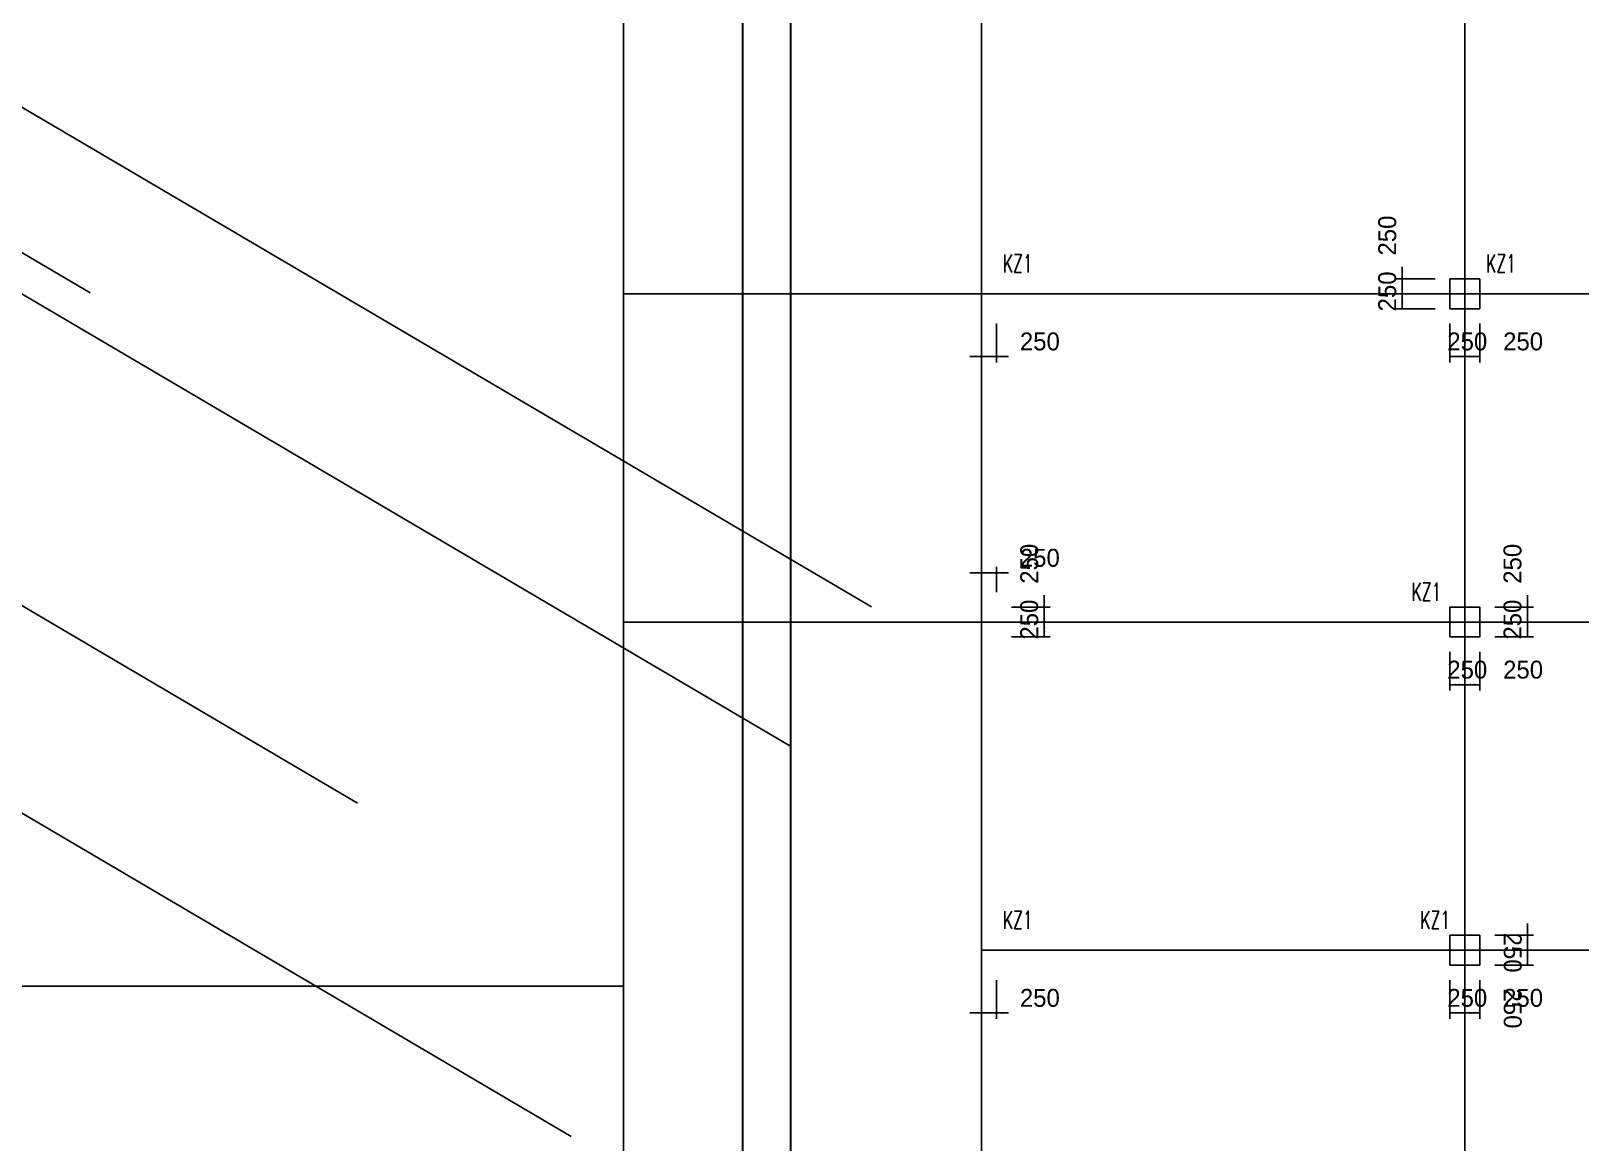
# Model space of a CAD drawing. Extents: x 387171 to 699106, y 11966 to 245688.
# Drawn here: x 522824 to 548804, y 158858 to 177492 of the extents above; entities that cross this region are included whole.
import ezdxf

# ---------------------------------------------------------------- set-up
doc = ezdxf.new("R2010")
doc.units = 0
doc.header["$LTSCALE"] = 100
doc.header["$MEASUREMENT"] = 0
for name, color, linetype in [('COLU', 7, 'Continuous'), ('DIM', 3, 'Continuous'), ('DOTE', 253, 'Continuous'), ('h后浇带', 51, 'Continuous'), ('NUM', 7, 'Continuous')]:
    doc.layers.add(name, color=color, linetype=linetype)
doc.styles.add('hztxt', font='hztxt')
doc.styles.get("Standard").update_dxf_attribs({"font": 'standard'})
doc.dimstyles.get("Standard").update_dxf_attribs({"dimtxt": 300, "dimasz": 100, "dimexe": 100, "dimexo": 250, "dimgap": 100, "dimtad": 0, "dimtoh": 1, "dimdec": 0, "dimdsep": 46, "dimcen": 0.09, "dimclrt": 7, "dimadec": 0, "dimazin": 0, "dimtfac": 1, "dimtdec": 4, "dimtofl": 0, "dimtmove": 0, "dimatfit": 3, "dimfxl": 1, "dimtolj": 1, "dimtzin": 0, "dimarcsym": 0})

# ---------------------------------------------------------------- blocks, each defined once
blk = doc.blocks.new('*D941')
at = {"layer": 'DIM', "color": 0, "linetype": 'ByBlock', "lineweight": -2}
for p, q in [((538758, 172588), (538758, 171938)), ((539008, 172588), (539008, 171938)), ((538558, 172038), (539208, 172038))]:
    blk.add_line(p, q, dxfattribs=at)
for points in [[(538758, 172038), (538658, 172021), (538658, 172055)], [(539008, 172038), (539108, 172055), (539108, 172021)]]:
    blk.add_solid(points, dxfattribs=at)
at = {"layer": 'DIM', "color": 7, "linetype": 'Continuous', "lineweight": -2, "insert": (539734, 172288), "char_height": 300, "width": 566.67, "attachment_point": 5, "style": 'hztxt'}
blk.add_mtext('250', dxfattribs=at)
blk = doc.blocks.new('*D491')
at = {"layer": 'DIM', "color": 0, "linetype": 'ByBlock', "lineweight": -2}
for p, q in [((546358, 173338), (545708, 173338)), ((545808, 173538), (545808, 172888)), ((546358, 173088), (545708, 173088))]:
    blk.add_line(p, q, dxfattribs=at)
for points in [[(545808, 173338), (545791, 173438), (545825, 173438)], [(545808, 173088), (545825, 172988), (545791, 172988)]]:
    blk.add_solid(points, dxfattribs=at)
at = {"layer": 'DIM', "color": 7, "linetype": 'Continuous', "lineweight": -2, "insert": (545558, 174064), "char_height": 300, "width": 566.67, "attachment_point": 5, "rotation": 90, "style": 'hztxt'}
blk.add_mtext('250', dxfattribs=at)
blk = doc.blocks.new('*D82')
at = {"layer": 'DIM', "color": 0, "linetype": 'ByBlock', "lineweight": -2}
for p, q in [((546358, 173088), (545708, 173088)), ((545808, 173088), (545808, 172838)), ((546358, 172838), (545708, 172838))]:
    blk.add_line(p, q, dxfattribs=at)
for points in [[(545808, 173088), (545825, 172988), (545791, 172988)], [(545808, 172838), (545791, 172938), (545825, 172938)]]:
    blk.add_solid(points, dxfattribs=at)
at = {"layer": 'DIM', "color": 7, "linetype": 'Continuous', "lineweight": -2, "insert": (545558, 173128), "char_height": 300, "width": 566.67, "attachment_point": 5, "rotation": 90, "style": 'hztxt'}
blk.add_mtext('250', dxfattribs=at)
blk = doc.blocks.new('*D3002')
at = {"layer": 'DIM', "color": 0, "linetype": 'ByBlock', "lineweight": -2}
for p, q in [((546608, 172588), (546608, 171938)), ((546858, 172588), (546858, 171938)), ((546608, 172038), (546858, 172038))]:
    blk.add_line(p, q, dxfattribs=at)
for points in [[(546608, 172038), (546708, 172055), (546708, 172021)], [(546858, 172038), (546758, 172021), (546758, 172055)]]:
    blk.add_solid(points, dxfattribs=at)
at = {"layer": 'DIM', "color": 7, "linetype": 'Continuous', "lineweight": -2, "insert": (546898, 172288), "char_height": 300, "width": 566.67, "attachment_point": 5, "style": 'hztxt'}
blk.add_mtext('250', dxfattribs=at)
blk = doc.blocks.new('*D2610')
at = {"layer": 'DIM', "color": 0, "linetype": 'ByBlock', "lineweight": -2}
for p, q in [((546858, 172588), (546858, 171938)), ((547108, 172588), (547108, 171938)), ((546858, 172038), (547108, 172038))]:
    blk.add_line(p, q, dxfattribs=at)
for points in [[(546858, 172038), (546958, 172055), (546958, 172021)], [(547108, 172038), (547008, 172021), (547008, 172055)]]:
    blk.add_solid(points, dxfattribs=at)
at = {"layer": 'DIM', "color": 7, "linetype": 'Continuous', "lineweight": -2, "insert": (547834, 172288), "char_height": 300, "width": 566.67, "attachment_point": 5, "style": 'hztxt'}
blk.add_mtext('250', dxfattribs=at)
blk = doc.blocks.new('*D1726')
at = {"layer": 'DIM', "color": 0, "linetype": 'ByBlock', "lineweight": -2}
for p, q in [((539258, 167838), (539908, 167838)), ((539808, 168038), (539808, 167388)), ((539258, 167588), (539908, 167588))]:
    blk.add_line(p, q, dxfattribs=at)
for points in [[(539808, 167838), (539791, 167938), (539825, 167938)], [(539808, 167588), (539825, 167488), (539791, 167488)]]:
    blk.add_solid(points, dxfattribs=at)
at = {"layer": 'DIM', "color": 7, "linetype": 'Continuous', "lineweight": -2, "insert": (539558, 168564), "char_height": 300, "width": 566.67, "attachment_point": 5, "rotation": 90, "style": 'hztxt'}
blk.add_mtext('250', dxfattribs=at)
blk = doc.blocks.new('*D1696')
at = {"layer": 'DIM', "color": 0, "linetype": 'ByBlock', "lineweight": -2}
for p, q in [((539258, 167588), (539908, 167588)), ((539808, 167588), (539808, 167338)), ((539258, 167338), (539908, 167338))]:
    blk.add_line(p, q, dxfattribs=at)
for points in [[(539808, 167588), (539825, 167488), (539791, 167488)], [(539808, 167338), (539791, 167438), (539825, 167438)]]:
    blk.add_solid(points, dxfattribs=at)
at = {"layer": 'DIM', "color": 7, "linetype": 'Continuous', "lineweight": -2, "insert": (539558, 167628), "char_height": 300, "width": 566.67, "attachment_point": 5, "rotation": 90, "style": 'hztxt'}
blk.add_mtext('250', dxfattribs=at)
blk = doc.blocks.new('*D811')
at = {"layer": 'DIM', "color": 0, "linetype": 'ByBlock', "lineweight": -2}
for p, q in [((538558, 168412), (539208, 168412)), ((538758, 168088), (538758, 168512)), ((539008, 168088), (539008, 168512))]:
    blk.add_line(p, q, dxfattribs=at)
for points in [[(538758, 168412), (538658, 168395), (538658, 168429)], [(539008, 168412), (539108, 168429), (539108, 168395)]]:
    blk.add_solid(points, dxfattribs=at)
at = {"layer": 'DIM', "color": 7, "linetype": 'Continuous', "lineweight": -2, "insert": (539734, 168662), "char_height": 300, "width": 566.67, "attachment_point": 5, "style": 'hztxt'}
blk.add_mtext('250', dxfattribs=at)
blk = doc.blocks.new('*D717')
at = {"layer": 'DIM', "color": 0, "linetype": 'ByBlock', "lineweight": -2}
for p, q in [((546608, 167088), (546608, 166438)), ((546858, 167088), (546858, 166438)), ((546608, 166538), (546858, 166538))]:
    blk.add_line(p, q, dxfattribs=at)
for points in [[(546608, 166538), (546708, 166555), (546708, 166521)], [(546858, 166538), (546758, 166521), (546758, 166555)]]:
    blk.add_solid(points, dxfattribs=at)
at = {"layer": 'DIM', "color": 7, "linetype": 'Continuous', "lineweight": -2, "insert": (546898, 166788), "char_height": 300, "width": 566.67, "attachment_point": 5, "style": 'hztxt'}
blk.add_mtext('250', dxfattribs=at)
blk = doc.blocks.new('*D328')
at = {"layer": 'DIM', "color": 0, "linetype": 'ByBlock', "lineweight": -2}
for p, q in [((546858, 167088), (546858, 166438)), ((547108, 167088), (547108, 166438)), ((546858, 166538), (547108, 166538))]:
    blk.add_line(p, q, dxfattribs=at)
for points in [[(546858, 166538), (546958, 166555), (546958, 166521)], [(547108, 166538), (547008, 166521), (547008, 166555)]]:
    blk.add_solid(points, dxfattribs=at)
at = {"layer": 'DIM', "color": 7, "linetype": 'Continuous', "lineweight": -2, "insert": (547834, 166788), "char_height": 300, "width": 566.67, "attachment_point": 5, "style": 'hztxt'}
blk.add_mtext('250', dxfattribs=at)
blk = doc.blocks.new('*D2868')
at = {"layer": 'DIM', "color": 0, "linetype": 'ByBlock', "lineweight": -2}
for p, q in [((547358, 167588), (548008, 167588)), ((547908, 167338), (547908, 167588)), ((547358, 167338), (548008, 167338))]:
    blk.add_line(p, q, dxfattribs=at)
for points in [[(547908, 167588), (547925, 167488), (547891, 167488)], [(547908, 167338), (547891, 167438), (547925, 167438)]]:
    blk.add_solid(points, dxfattribs=at)
at = {"layer": 'DIM', "color": 7, "linetype": 'Continuous', "lineweight": -2, "insert": (547658, 167628), "char_height": 300, "width": 566.67, "attachment_point": 5, "rotation": 90, "style": 'hztxt'}
blk.add_mtext('250', dxfattribs=at)
blk = doc.blocks.new('*D2835')
at = {"layer": 'DIM', "color": 0, "linetype": 'ByBlock', "lineweight": -2}
for p, q in [((547358, 167838), (548008, 167838)), ((547908, 167388), (547908, 168038)), ((547358, 167588), (548008, 167588))]:
    blk.add_line(p, q, dxfattribs=at)
for points in [[(547908, 167838), (547891, 167938), (547925, 167938)], [(547908, 167588), (547925, 167488), (547891, 167488)]]:
    blk.add_solid(points, dxfattribs=at)
at = {"layer": 'DIM', "color": 7, "linetype": 'Continuous', "lineweight": -2, "insert": (547658, 168564), "char_height": 300, "width": 566.67, "attachment_point": 5, "rotation": 90, "style": 'hztxt'}
blk.add_mtext('250', dxfattribs=at)
blk = doc.blocks.new('*D201')
at = {"layer": 'DIM', "color": 0, "linetype": 'ByBlock', "lineweight": -2}
for p, q in [((538758, 161588), (538758, 160938)), ((539008, 161588), (539008, 160938)), ((538558, 161038), (539208, 161038))]:
    blk.add_line(p, q, dxfattribs=at)
for points in [[(538758, 161038), (538658, 161021), (538658, 161055)], [(539008, 161038), (539108, 161055), (539108, 161021)]]:
    blk.add_solid(points, dxfattribs=at)
at = {"layer": 'DIM', "color": 7, "linetype": 'Continuous', "lineweight": -2, "insert": (539734, 161288), "char_height": 300, "width": 566.67, "attachment_point": 5, "style": 'hztxt'}
blk.add_mtext('250', dxfattribs=at)
blk = doc.blocks.new('*D166')
at = {"layer": 'DIM', "color": 0, "linetype": 'ByBlock', "lineweight": -2}
for p, q in [((546608, 161588), (546608, 160938)), ((546858, 161588), (546858, 160938)), ((546608, 161038), (546858, 161038))]:
    blk.add_line(p, q, dxfattribs=at)
for points in [[(546608, 161038), (546708, 161055), (546708, 161021)], [(546858, 161038), (546758, 161021), (546758, 161055)]]:
    blk.add_solid(points, dxfattribs=at)
at = {"layer": 'DIM', "color": 7, "linetype": 'Continuous', "lineweight": -2, "insert": (546898, 161288), "char_height": 300, "width": 566.67, "attachment_point": 5, "style": 'hztxt'}
blk.add_mtext('250', dxfattribs=at)
blk = doc.blocks.new('*D2714')
at = {"layer": 'DIM', "color": 0, "linetype": 'ByBlock', "lineweight": -2}
for p, q in [((546858, 161588), (546858, 160938)), ((547108, 161588), (547108, 160938)), ((546858, 161038), (547108, 161038))]:
    blk.add_line(p, q, dxfattribs=at)
for points in [[(546858, 161038), (546958, 161055), (546958, 161021)], [(547108, 161038), (547008, 161021), (547008, 161055)]]:
    blk.add_solid(points, dxfattribs=at)
at = {"layer": 'DIM', "color": 7, "linetype": 'Continuous', "lineweight": -2, "insert": (547834, 161288), "char_height": 300, "width": 566.67, "attachment_point": 5, "style": 'hztxt'}
blk.add_mtext('250', dxfattribs=at)
blk = doc.blocks.new('*D2322')
at = {"layer": 'DIM', "color": 0, "linetype": 'ByBlock', "lineweight": -2}
for p, q in [((547358, 162088), (548008, 162088)), ((547908, 161838), (547908, 162088)), ((547358, 161838), (548008, 161838))]:
    blk.add_line(p, q, dxfattribs=at)
for points in [[(547908, 162088), (547925, 161988), (547891, 161988)], [(547908, 161838), (547891, 161938), (547925, 161938)]]:
    blk.add_solid(points, dxfattribs=at)
at = {"layer": 'DIM', "color": 7, "linetype": 'Continuous', "lineweight": -2, "insert": (547658, 161112), "char_height": 300, "width": 566.67, "attachment_point": 5, "rotation": 270, "style": 'hztxt'}
blk.add_mtext('250', dxfattribs=at)
blk = doc.blocks.new('*D2237')
at = {"layer": 'DIM', "color": 0, "linetype": 'ByBlock', "lineweight": -2}
for p, q in [((547908, 161888), (547908, 162538)), ((547358, 162338), (548008, 162338)), ((547358, 162088), (548008, 162088))]:
    blk.add_line(p, q, dxfattribs=at)
for points in [[(547908, 162338), (547891, 162438), (547925, 162438)], [(547908, 162088), (547925, 161988), (547891, 161988)]]:
    blk.add_solid(points, dxfattribs=at)
at = {"layer": 'DIM', "color": 7, "linetype": 'Continuous', "lineweight": -2, "insert": (547658, 162048), "char_height": 300, "width": 566.67, "attachment_point": 5, "rotation": 270, "style": 'hztxt'}
blk.add_mtext('250', dxfattribs=at)
blk = doc.blocks.new('后浇带现场')
at = {"color": 6, "lineweight": 30}
for points in [[(760007, 730049), (760007, 673430), (717757, 673430), (717757, 730049)], [(759207, 730049), (759207, 674230), (718557, 674230), (718557, 730049)]]:
    blk.add_lwpolyline(points, dxfattribs=at)
at = {"layer": 'h后浇带', "color": 1}
for p, q in [((717757, 730049), (717757, 685030)), ((718557, 730049), (718557, 685030))]:
    blk.add_line(p, q, dxfattribs=at)

msp = doc.modelspace()

# ---------------------------------------------------------------- linework, layer by layer
at = {"layer": 'COLU'}
for points in [[(546608.1, 172837.9), (547108.1, 172837.9), (547108.1, 173337.9), (546608.1, 173337.9)], [(546608.1, 167337.9), (547108.1, 167337.9), (547108.1, 167837.9), (546608.1, 167837.9)], [(546608.1, 161837.9), (547108.1, 161837.9), (547108.1, 162337.9), (546608.1, 162337.9)]]:
    msp.add_lwpolyline(points, close=True, dxfattribs=at)
at = {"layer": 'DOTE'}
for p, q in [((532758, 238913.1), (532758.2, 95505.2)), ((538758.1, 238913.1), (538758.1, 94087.9)), ((546858.1, 210429.3), (546858.1, 94087.9)), ((490960.9, 194859.3), (536912.8, 167840.5)), ((489896.5, 193049), (523813.7, 173106.4)), ((487311.5, 188652.7), (528297.4, 164553.8)), ((504803.5, 183587.9), (535544.3, 165513.1)), ((531878.7, 158968.3), (502295.3, 176362.7)), ((532758.1, 173087.9), (590758.1, 173087.9)), ((532758.1, 167587.9), (599108.1, 167587.9)), ((538758.1, 162087.9), (599108.1, 162087.9)), ((532758.1, 161487.9), (490788.5, 161487.9))]:
    msp.add_line(p, q, dxfattribs=at)

# ---------------------------------------------------------------- block references
at = {"color": 3, "lineweight": 30}
msp.add_blockref('后浇带现场', (-182998.7, -527042.1), dxfattribs=at)

# ---------------------------------------------------------------- texts
at = {"layer": 'NUM', "color": 200, "width": 0.7}
for p in [(539114.1, 173444), (547214.1, 173444), (545964.2, 167944), (539114.1, 162444), (546110.4, 162444)]:
    msp.add_text('KZ1', height=300, dxfattribs=at).set_placement(p)

# ---------------------------------------------------------------- dimensions: what is measured, and where the dimension line sits
at = {"layer": 'DIM', "color": 200}
for p1, p2, distance, picture, middle in [((546608.1, 173337.9), (546608.1, 173087.9), -800, '*D491', (545558.1, 173556)), ((546608.1, 173087.9), (546608.1, 172837.9), -800, '*D82', (545558.1, 172619.9)), ((538758.1, 172837.9), (539008.1, 172837.9), -800, '*D941', (539226.1, 172287.9)), ((546608.1, 172837.9), (546858.1, 172837.9), -800, '*D3002', (546390, 172287.9)), ((546858.1, 172837.9), (547108.1, 172837.9), -800, '*D2610', (547326.1, 172287.9)), ((539008.1, 167837.9), (539008.1, 167587.9), 800, '*D1726', (539558.1, 168056)), ((547108.1, 167587.9), (547108.1, 167837.9), -800, '*D2835', (547658.1, 168056)), ((538758.1, 167837.9), (539008.1, 167837.9), 574, '*D811', (539226.1, 168661.9)), ((539008.1, 167587.9), (539008.1, 167337.9), 800, '*D1696', (539558.1, 167119.9)), ((547108.1, 167337.9), (547108.1, 167587.9), -800, '*D2868', (547658.1, 167119.9)), ((546608.1, 167337.9), (546858.1, 167337.9), -800, '*D717', (546390, 166787.9)), ((546858.1, 167337.9), (547108.1, 167337.9), -800, '*D328', (547326.1, 166787.9)), ((547108.1, 162087.9), (547108.1, 162337.9), -800, '*D2237', (547658.1, 162556)), ((547108.1, 161837.9), (547108.1, 162087.9), -800, '*D2322', (547658.1, 161619.9)), ((538758.1, 161837.9), (539008.1, 161837.9), -800, '*D201', (539226.1, 161287.9)), ((546608.1, 161837.9), (546858.1, 161837.9), -800, '*D166', (546390, 161287.9)), ((546858.1, 161837.9), (547108.1, 161837.9), -800, '*D2714', (547326.1, 161287.9))]:
    dim = msp.add_aligned_dim(p1=p1, p2=p2, distance=distance, dimstyle='Standard', dxfattribs=at)
    dim.commit()
    dim.dimension.update_dxf_attribs({"geometry": picture, "text_midpoint": middle})

doc.saveas('drawing.dxf')
